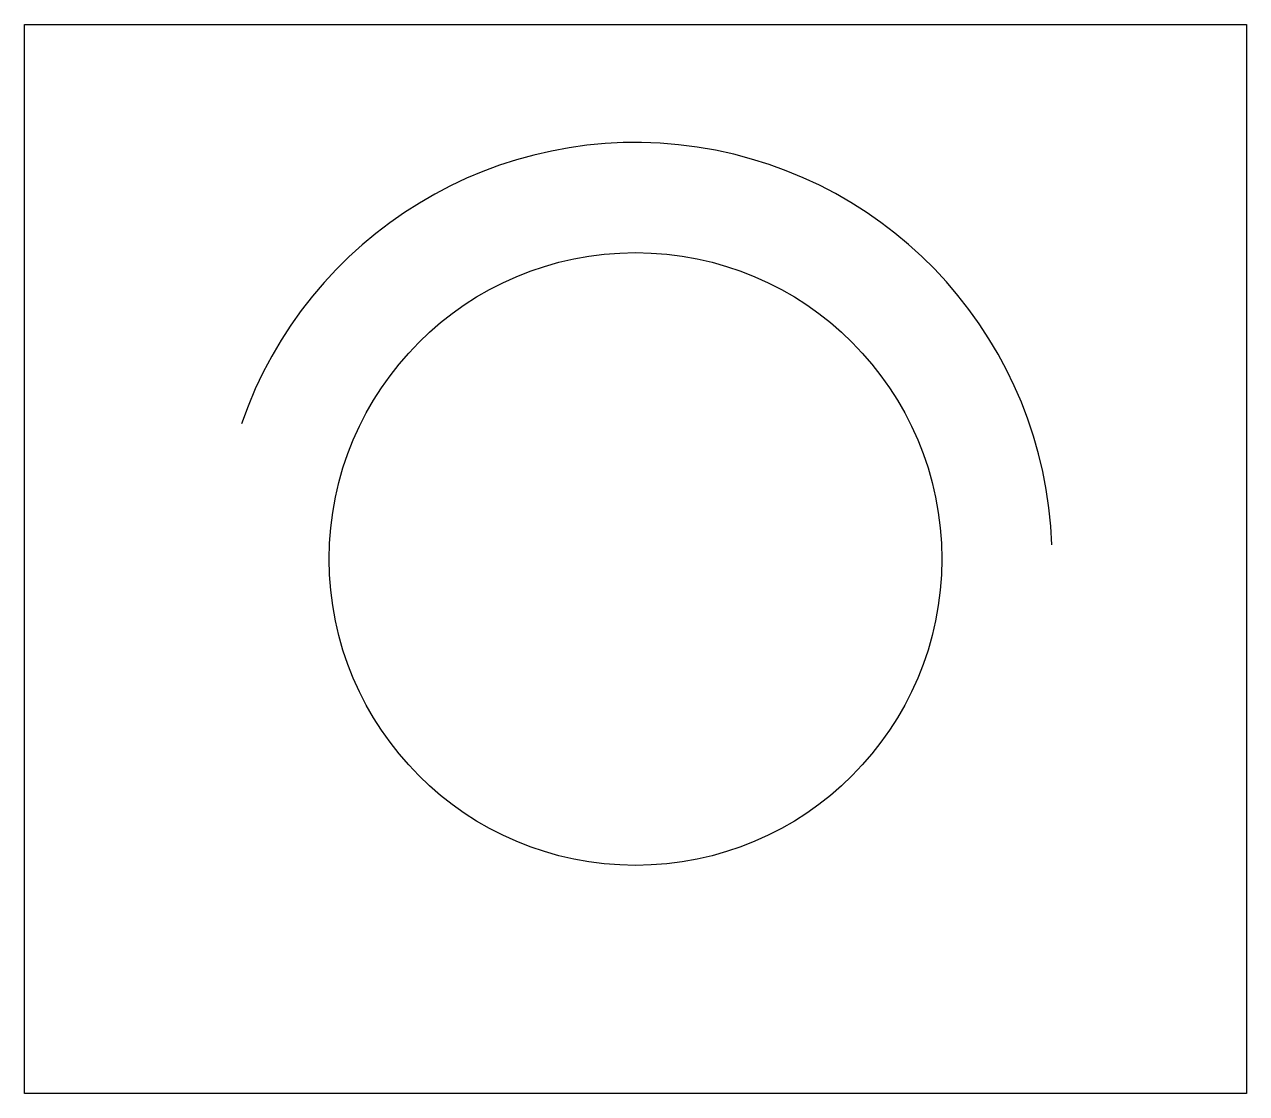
# Model space of a CAD drawing. Header units: inches. Extents: x 1095 to 1771, y 1685 to 2277.
import ezdxf

# ---------------------------------------------------------------- set-up
doc = ezdxf.new("R2010")
doc.units = ezdxf.units.IN
doc.header["$MEASUREMENT"] = 0

msp = doc.modelspace()

# ---------------------------------------------------------------- linework, layer by layer
msp.add_lwpolyline([(1094.66, 2276.7), (1770.51, 2276.7), (1770.51, 1685.46), (1094.66, 1685.46)], close=True)
msp.add_circle((1432.59, 1981.08), 169.42)
msp.add_arc((1432.59, 1981.08), 230.32, 1.92678, 161.04382)

doc.saveas('drawing.dxf')
